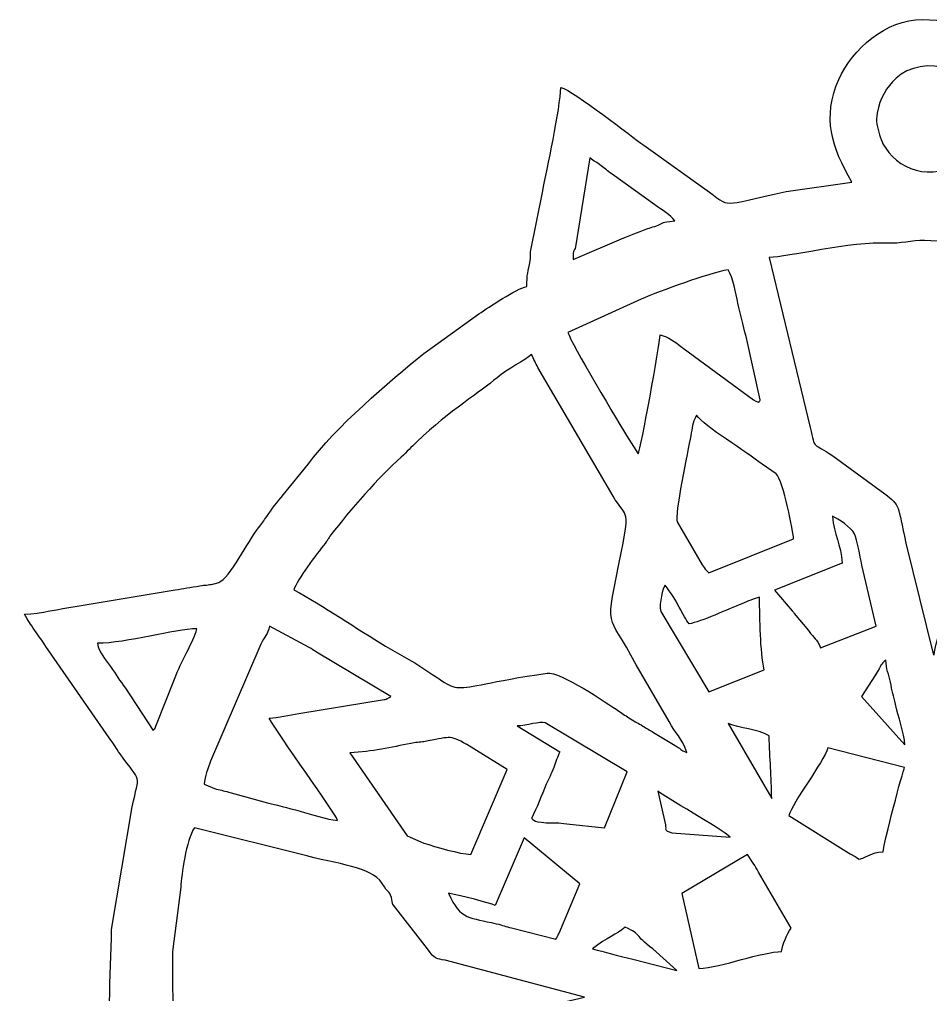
# Model space of a CAD drawing. Header units: millimetres. Extents: x -101 to 99, y -101 to 103.
# Drawn here: x 4.52 to 28.09, y 76.53 to 101.74 of the extents above; entities that cross this region are included whole.
import ezdxf

# ---------------------------------------------------------------- set-up
doc = ezdxf.new("R2010")
doc.units = ezdxf.units.MM
doc.header["$MEASUREMENT"] = 0
doc.layers.add('layer 1', color=7, linetype='Continuous')

msp = doc.modelspace()

# ---------------------------------------------------------------- linework, layer by layer
at = {"layer": 'layer 1'}
for points, knots in [([(49.3329, 69.6046), (49.2068, 69.7942), (49.063, 69.9256), (48.9628, 70.1201), (48.9628, 70.1201), (48.7252, 70.581), (48.4967, 70.5656), (48.672, 71.2179), (48.672, 71.2179), (48.9985, 72.4329), (49.1935, 73.6604), (49.2788, 74.9419), (49.2788, 74.9419), (49.2979, 75.2294), (49.2631, 75.5395), (49.2727, 75.8262), (49.2727, 75.8262), (49.282, 76.1036), (49.3384, 76.2111), (49.3382, 76.577), (49.3382, 76.577), (49.3382, 76.7209), (49.2752, 76.829), (49.2743, 77.0768), (49.2743, 77.0768), (49.2721, 77.6179), (49.2777, 78.1918), (49.1836, 78.7434), (49.1836, 78.7434), (49.1836, 78.7434), (48.6488, 81.6605), (48.6488, 81.6605), (48.6488, 81.6605), (49.1279, 82.3792), (49.6929, 83.057), (50.1663, 83.7835), (50.1663, 83.7835), (50.1663, 83.7835), (51.6617, 85.8653), (51.6617, 85.8653), (51.6617, 85.8653), (51.3902, 86.0437), (50.9704, 86.0581), (50.6489, 86.1096), (50.6489, 86.1096), (50.3084, 86.1642), (49.9095, 86.2347), (49.5848, 86.3007), (49.5848, 86.3007), (48.9134, 86.4373), (48.1897, 86.5359), (47.5111, 86.6775), (47.5111, 86.6775), (47.2407, 86.734), (46.8072, 86.7212), (46.5782, 86.8692), (46.5782, 86.8692), (46.5782, 86.8692), (45.8753, 87.9878), (45.8753, 87.9878), (45.8753, 87.9878), (45.7832, 88.1618), (45.7331, 88.2373), (45.6278, 88.3681), (45.6278, 88.3681), (45.1637, 88.9439), (45.2702, 88.8211), (45.289, 88.9786), (45.289, 88.9786), (45.2911, 88.9959), (45.3113, 88.9945), (45.3217, 89.0033), (45.3217, 89.0033), (45.0565, 89.0127), (45.1817, 88.9744), (45.0416, 89.1621), (45.0416, 89.1621), (45.0416, 89.1621), (43.454, 91.0277), (43.454, 91.0277), (43.454, 91.0277), (43.454, 91.0277), (38.8572, 94.6517), (38.8572, 94.6517), (38.8572, 94.6517), (38.9656, 94.9691), (38.829, 94.8211), (38.7985, 95.158), (38.7985, 95.158), (38.6872, 96.3902), (38.2451, 98.4827), (38.0541, 99.7979), (38.0541, 99.7979), (37.7736, 99.7102), (34.1701, 97.2032), (33.7737, 96.848), (33.7737, 96.848), (33.7737, 96.848), (30.0711, 97.5386), (30.0711, 97.5386), (30.0711, 97.5386), (30.6686, 98.4358), (30.87, 99.3492), (30.3448, 100.3861), (30.3448, 100.3861), (29.863, 101.3375), (28.8791, 101.7442), (27.8743, 101.7435), (27.8743, 101.7435), (26.9339, 101.7428), (26.0669, 100.9784), (25.7184, 100.1958), (25.7184, 100.1958), (25.2817, 99.2152), (25.54, 98.437), (26.0533, 97.5396), (26.0533, 97.5396), (26.0533, 97.5396), (24.3546, 97.2935), (24.3546, 97.2935), (24.3546, 97.2935), (22.553, 96.9199), (22.9925, 96.8451), (22.2499, 97.3681), (22.2499, 97.3681), (22.2499, 97.3681), (20.6712, 98.4925), (20.6712, 98.4925), (20.6712, 98.4925), (20.3647, 98.7067), (18.877, 99.8893), (18.5229, 99.9894), (18.5229, 99.9894), (18.5187, 99.4548), (18.159, 97.8277), (18.0568, 97.3144), (18.0568, 97.3144), (18.0568, 97.3144), (17.7431, 95.7366), (17.7431, 95.7366), (17.7431, 95.7366), (17.7356, 95.6062), (17.7594, 95.6784), (17.7305, 95.5066), (17.7305, 95.5066), (17.6847, 95.2348), (17.6454, 95.1434), (17.6428, 94.8417), (17.6428, 94.8417), (17.366, 94.7773), (16.6733, 94.3134), (16.4087, 94.13), (16.4087, 94.13), (16.4087, 94.13), (14.9833, 93.104), (14.9833, 93.104), (14.9833, 93.104), (14.0991, 92.4116), (12.6647, 91.1556), (11.9975, 90.258), (11.9975, 90.258), (11.9975, 90.258), (11.3502, 89.4606), (11.3502, 89.4606), (11.3502, 89.4606), (11.1776, 89.2437), (11.0587, 89.1054), (10.9157, 88.8907), (10.9157, 88.8907), (10.8381, 88.7743), (10.7956, 88.7158), (10.7042, 88.5992), (10.7042, 88.5992), (10.4338, 88.2542), (9.962, 87.2925), (9.6744, 87.1874), (9.6744, 87.1874), (9.6445, 87.1765), (9.5381, 87.1473), (9.5259, 87.1447), (9.5259, 87.1447), (9.4026, 87.1185), (9.3156, 87.1204), (9.1888, 87.1007), (9.1888, 87.1007), (8.9358, 87.0614), (8.7575, 87.0255), (8.5451, 86.9948), (8.5451, 86.9948), (8.5451, 86.9948), (5.9595, 86.5678), (5.9595, 86.5678), (5.9595, 86.5678), (5.5417, 86.5073), (5.0763, 86.3773), (4.6534, 86.3674), (4.6534, 86.3674), (4.7485, 86.1789), (4.8004, 86.1263), (4.9182, 85.9453), (4.9182, 85.9453), (5.0363, 85.7638), (5.0908, 85.7173), (5.2022, 85.5333), (5.2022, 85.5333), (5.2022, 85.5333), (6.8437, 83.165), (6.8437, 83.165), (6.8437, 83.165), (6.9583, 83.0177), (7.0068, 82.9132), (7.1239, 82.7512), (7.1239, 82.7512), (7.694, 81.9627), (7.6225, 82.2918), (7.4374, 81.3857), (7.4374, 81.3857), (7.4374, 81.3857), (6.9047, 78.2113), (6.9047, 78.2113), (6.9047, 78.2113), (6.8773, 77.0066), (6.785, 75.6665), (6.914, 74.447), (6.914, 74.447), (6.9483, 74.1232), (6.9751, 74.4873), (6.9754, 74.1921), (6.9754, 74.1921), (6.9767, 73.2167), (7.2694, 72.2912), (7.4552, 71.3419), (7.4552, 71.3419), (7.5136, 71.0439), (7.4471, 71.0237), (7.3117, 70.8429), (7.3117, 70.8429), (6.7333, 70.0708), (6.2371, 69.2603), (5.6375, 68.4991), (5.6375, 68.4991), (5.6375, 68.4991), (4.5203, 66.912), (4.5203, 66.912), (4.5203, 66.912), (4.8175, 66.7044), (5.3125, 66.7089), (5.6416, 66.6435), (5.6416, 66.6435), (5.6416, 66.6435), (9.0405, 66.0276), (9.0405, 66.0276), (9.0405, 66.0276), (9.7634, 65.8796), (9.6551, 65.8669), (9.957, 65.2927), (9.957, 65.2927), (9.957, 65.2927), (10.775, 64.0617), (10.775, 64.0617), (10.775, 64.0617), (10.8499, 63.9561), (10.8424, 63.9713), (10.9112, 63.8812), (10.9112, 63.8812), (11.1179, 63.6107), (11.2785, 63.374), (11.5074, 63.0982), (11.5074, 63.0982), (11.5074, 63.0982), (12.4668, 61.9828), (12.4668, 61.9828), (12.4668, 61.9828), (12.5726, 61.8492), (12.6871, 61.7211), (12.7954, 61.6162), (12.7954, 61.6162), (13.2297, 61.1958), (13.5814, 60.7846), (14.042, 60.4229), (14.042, 60.4229), (14.042, 60.4229), (14.9858, 59.6723), (14.9858, 59.6723), (14.9858, 59.6723), (15.1055, 59.578), (15.2316, 59.4679), (15.36, 59.3592), (15.36, 59.3592), (15.36, 59.3592), (17.1268, 58.1696), (17.1268, 58.1696), (17.1268, 58.1696), (17.237, 58.1044), (17.2854, 58.0065), (17.3196, 57.8032), (17.3196, 57.8032), (17.452, 57.0157), (17.5501, 56.0053), (17.7253, 55.2658), (17.7253, 55.2658), (17.7572, 55.1314), (17.753, 55.0888), (17.7784, 54.9359), (17.7784, 54.9359), (17.8084, 54.7547), (17.8083, 54.7898), (17.8218, 54.574), (17.8218, 54.574), (17.8476, 54.1588), (18.0819, 53.4992), (18.0836, 52.9795), (18.0836, 52.9795), (18.399, 53.0617), (18.5694, 53.2593), (18.8167, 53.439), (18.8167, 53.439), (18.8167, 53.439), (21.1641, 55.0471), (21.1641, 55.0471), (21.1641, 55.0471), (21.4032, 55.2081), (21.6697, 55.442), (21.9325, 55.5658), (21.9325, 55.5658), (22.1755, 55.6802), (22.2897, 55.9558), (22.6129, 55.8706), (22.6129, 55.8706), (22.7572, 55.8325), (22.7604, 55.8146), (22.8701, 55.7872), (22.8701, 55.7872), (22.8701, 55.7872), (26.1393, 55.2225), (26.1393, 55.2225), (26.1393, 55.2225), (26.4266, 55.2464), (26.4915, 55.2148), (26.6912, 55.1874), (26.6912, 55.1874), (27.226, 55.1141), (28.7329, 55.1464), (29.3202, 55.1734), (29.3202, 55.1734), (30.1788, 55.2131), (31.0976, 55.376), (31.938, 55.5052), (31.938, 55.5052), (33.543, 55.752), (33.0172, 56.1126), (34.2214, 55.1844), (34.2214, 55.1844), (34.2214, 55.1844), (36.7485, 53.3733), (36.7485, 53.3733), (36.7485, 53.3733), (37.0148, 53.1787), (37.3126, 52.9163), (37.6143, 52.7912), (37.6143, 52.7912), (37.6143, 52.7912), (38.55, 57.8747), (38.55, 57.8747), (38.55, 57.8747), (38.5573, 57.8793), (38.5704, 57.885), (38.5731, 57.8867), (38.5731, 57.8867), (38.5757, 57.8883), (38.5923, 57.897), (38.5956, 57.8992), (38.5956, 57.8992), (38.599, 57.9014), (38.6139, 57.9106), (38.6177, 57.9134), (38.6177, 57.9134), (38.6177, 57.9134), (38.6641, 57.951), (38.6641, 57.951), (38.6641, 57.951), (38.7201, 57.9968), (38.7126, 58.0047), (38.7934, 58.0567), (38.7934, 58.0567), (39.6155, 58.5865), (40.1397, 58.8596), (40.9853, 59.5186), (40.9853, 59.5186), (41.253, 59.7271), (40.7447, 59.361), (41.0484, 59.5672), (41.0484, 59.5672), (41.0484, 59.5672), (41.1989, 59.6721), (41.1989, 59.6721), (41.1989, 59.6721), (41.4233, 59.903), (41.6662, 60.0228), (41.8969, 60.232), (41.8969, 60.232), (42.7747, 61.0282), (43.6123, 61.8422), (44.371, 62.7767), (44.371, 62.7767), (44.4523, 62.8769), (44.5039, 62.9641), (44.5941, 63.0631), (44.5941, 63.0631), (45.0232, 63.5344), (45.4262, 64.0917), (45.7871, 64.6389), (45.7871, 64.6389), (45.7871, 64.6389), (45.9183, 64.8691), (45.9183, 64.8691), (45.9183, 64.8691), (45.9318, 64.8921), (46.0117, 65.0249), (46.0168, 65.0322), (46.0168, 65.0322), (46.0168, 65.0322), (46.1485, 65.1842), (46.1485, 65.1842), (46.1485, 65.1842), (46.1517, 65.1891), (46.1593, 65.2033), (46.1618, 65.2084), (46.1618, 65.2084), (46.1618, 65.2084), (46.3256, 65.5941), (46.3256, 65.5941), (46.3256, 65.5941), (46.8783, 65.5856), (48.3506, 65.903), (48.8767, 65.9933), (48.8767, 65.9933), (48.8767, 65.9933), (51.4721, 66.4727), (51.4721, 66.4727), (51.4721, 66.4727), (51.4721, 66.4727), (49.6834, 69.0796), (49.6834, 69.0796), (49.6834, 69.0796), (49.6138, 69.1897), (49.5919, 69.2397), (49.5149, 69.3489), (49.5149, 69.3489), (49.5149, 69.3489), (49.3329, 69.6046), (49.3329, 69.6046)], [0, 0, 0, 0, 0.0087719, 0.0087719, 0.0087719, 0.0087719, 0.0175439, 0.0175439, 0.0175439, 0.0175439, 0.0263158, 0.0263158, 0.0263158, 0.0263158, 0.0350877, 0.0350877, 0.0350877, 0.0350877, 0.0438596, 0.0438596, 0.0438596, 0.0438596, 0.0526316, 0.0526316, 0.0526316, 0.0526316, 0.0614035, 0.0614035, 0.0614035, 0.0614035, 0.0701754, 0.0701754, 0.0701754, 0.0701754, 0.0789474, 0.0789474, 0.0789474, 0.0789474, 0.0877193, 0.0877193, 0.0877193, 0.0877193, 0.0964912, 0.0964912, 0.0964912, 0.0964912, 0.1052632, 0.1052632, 0.1052632, 0.1052632, 0.1140351, 0.1140351, 0.1140351, 0.1140351, 0.122807, 0.122807, 0.122807, 0.122807, 0.1315789, 0.1315789, 0.1315789, 0.1315789, 0.1403509, 0.1403509, 0.1403509, 0.1403509, 0.1491228, 0.1491228, 0.1491228, 0.1491228, 0.1578947, 0.1578947, 0.1578947, 0.1578947, 0.1666667, 0.1666667, 0.1666667, 0.1666667, 0.1754386, 0.1754386, 0.1754386, 0.1754386, 0.1842105, 0.1842105, 0.1842105, 0.1842105, 0.1929825, 0.1929825, 0.1929825, 0.1929825, 0.2017544, 0.2017544, 0.2017544, 0.2017544, 0.2105263, 0.2105263, 0.2105263, 0.2105263, 0.2192982, 0.2192982, 0.2192982, 0.2192982, 0.2280702, 0.2280702, 0.2280702, 0.2280702, 0.2368421, 0.2368421, 0.2368421, 0.2368421, 0.245614, 0.245614, 0.245614, 0.245614, 0.254386, 0.254386, 0.254386, 0.254386, 0.2631579, 0.2631579, 0.2631579, 0.2631579, 0.2719298, 0.2719298, 0.2719298, 0.2719298, 0.2807018, 0.2807018, 0.2807018, 0.2807018, 0.2894737, 0.2894737, 0.2894737, 0.2894737, 0.2982456, 0.2982456, 0.2982456, 0.2982456, 0.3070175, 0.3070175, 0.3070175, 0.3070175, 0.3157895, 0.3157895, 0.3157895, 0.3157895, 0.3245614, 0.3245614, 0.3245614, 0.3245614, 0.3333333, 0.3333333, 0.3333333, 0.3333333, 0.3421053, 0.3421053, 0.3421053, 0.3421053, 0.3508772, 0.3508772, 0.3508772, 0.3508772, 0.3596491, 0.3596491, 0.3596491, 0.3596491, 0.3684211, 0.3684211, 0.3684211, 0.3684211, 0.377193, 0.377193, 0.377193, 0.377193, 0.3859649, 0.3859649, 0.3859649, 0.3859649, 0.3947368, 0.3947368, 0.3947368, 0.3947368, 0.4035088, 0.4035088, 0.4035088, 0.4035088, 0.4122807, 0.4122807, 0.4122807, 0.4122807, 0.4210526, 0.4210526, 0.4210526, 0.4210526, 0.4298246, 0.4298246, 0.4298246, 0.4298246, 0.4385965, 0.4385965, 0.4385965, 0.4385965, 0.4473684, 0.4473684, 0.4473684, 0.4473684, 0.4561404, 0.4561404, 0.4561404, 0.4561404, 0.4649123, 0.4649123, 0.4649123, 0.4649123, 0.4736842, 0.4736842, 0.4736842, 0.4736842, 0.4824561, 0.4824561, 0.4824561, 0.4824561, 0.4912281, 0.4912281, 0.4912281, 0.4912281, 0.5, 0.5, 0.5, 0.5, 0.5087719, 0.5087719, 0.5087719, 0.5087719, 0.5175439, 0.5175439, 0.5175439, 0.5175439, 0.5263158, 0.5263158, 0.5263158, 0.5263158, 0.5350877, 0.5350877, 0.5350877, 0.5350877, 0.5438596, 0.5438596, 0.5438596, 0.5438596, 0.5526316, 0.5526316, 0.5526316, 0.5526316, 0.5614035, 0.5614035, 0.5614035, 0.5614035, 0.5701754, 0.5701754, 0.5701754, 0.5701754, 0.5789474, 0.5789474, 0.5789474, 0.5789474, 0.5877193, 0.5877193, 0.5877193, 0.5877193, 0.5964912, 0.5964912, 0.5964912, 0.5964912, 0.6052632, 0.6052632, 0.6052632, 0.6052632, 0.6140351, 0.6140351, 0.6140351, 0.6140351, 0.622807, 0.622807, 0.622807, 0.622807, 0.6315789, 0.6315789, 0.6315789, 0.6315789, 0.6403509, 0.6403509, 0.6403509, 0.6403509, 0.6491228, 0.6491228, 0.6491228, 0.6491228, 0.6578947, 0.6578947, 0.6578947, 0.6578947, 0.6666667, 0.6666667, 0.6666667, 0.6666667, 0.6754386, 0.6754386, 0.6754386, 0.6754386, 0.6842105, 0.6842105, 0.6842105, 0.6842105, 0.6929825, 0.6929825, 0.6929825, 0.6929825, 0.7017544, 0.7017544, 0.7017544, 0.7017544, 0.7105263, 0.7105263, 0.7105263, 0.7105263, 0.7192982, 0.7192982, 0.7192982, 0.7192982, 0.7280702, 0.7280702, 0.7280702, 0.7280702, 0.7368421, 0.7368421, 0.7368421, 0.7368421, 0.745614, 0.745614, 0.745614, 0.745614, 0.754386, 0.754386, 0.754386, 0.754386, 0.7631579, 0.7631579, 0.7631579, 0.7631579, 0.7719298, 0.7719298, 0.7719298, 0.7719298, 0.7807018, 0.7807018, 0.7807018, 0.7807018, 0.7894737, 0.7894737, 0.7894737, 0.7894737, 0.7982456, 0.7982456, 0.7982456, 0.7982456, 0.8070175, 0.8070175, 0.8070175, 0.8070175, 0.8157895, 0.8157895, 0.8157895, 0.8157895, 0.8245614, 0.8245614, 0.8245614, 0.8245614, 0.8333333, 0.8333333, 0.8333333, 0.8333333, 0.8421053, 0.8421053, 0.8421053, 0.8421053, 0.8508772, 0.8508772, 0.8508772, 0.8508772, 0.8596491, 0.8596491, 0.8596491, 0.8596491, 0.8684211, 0.8684211, 0.8684211, 0.8684211, 0.877193, 0.877193, 0.877193, 0.877193, 0.8859649, 0.8859649, 0.8859649, 0.8859649, 0.8947368, 0.8947368, 0.8947368, 0.8947368, 0.9035088, 0.9035088, 0.9035088, 0.9035088, 0.9122807, 0.9122807, 0.9122807, 0.9122807, 0.9210526, 0.9210526, 0.9210526, 0.9210526, 0.9298246, 0.9298246, 0.9298246, 0.9298246, 0.9385965, 0.9385965, 0.9385965, 0.9385965, 0.9473684, 0.9473684, 0.9473684, 0.9473684, 0.9561404, 0.9561404, 0.9561404, 0.9561404, 0.9649123, 0.9649123, 0.9649123, 0.9649123, 0.9736842, 0.9736842, 0.9736842, 0.9736842, 0.9824561, 0.9824561, 0.9824561, 0.9824561, 1, 1, 1, 1]), ([(29.4428, 98.9821), (29.4429, 98.7387), (29.1525, 98.2817), (28.933, 98.1153), (28.933, 98.1153), (28.1105, 97.4918), (27.2011, 97.8812), (26.8608, 98.5317), (26.8608, 98.5317), (26.8345, 98.582), (26.7899, 98.7067), (26.7752, 98.7579), (26.7752, 98.7579), (26.7178, 98.9573), (26.6685, 99.1094), (26.7091, 99.3247), (26.7091, 99.3247), (26.7839, 99.722), (26.9475, 99.9867), (27.1987, 100.223), (27.1987, 100.223), (27.8493, 100.8346), (29.442, 100.656), (29.4428, 98.9821)], [0, 0, 0, 0, 0.1428571, 0.1428571, 0.1428571, 0.1428571, 0.2857143, 0.2857143, 0.2857143, 0.2857143, 0.4285714, 0.4285714, 0.4285714, 0.4285714, 0.5714286, 0.5714286, 0.5714286, 0.5714286, 0.7142857, 0.7142857, 0.7142857, 0.7142857, 1, 1, 1, 1]), ([(18.8414, 95.5347), (18.8426, 95.8495), (18.8743, 95.7136), (18.9095, 95.8638), (18.9095, 95.8638), (18.9095, 95.8638), (19.2768, 98.1657), (19.2768, 98.1657), (19.2768, 98.1657), (19.3936, 98.0715), (19.4483, 98.0555), (19.5722, 97.9594), (19.5722, 97.9594), (19.6723, 97.8817), (19.7314, 97.8301), (19.8542, 97.7411), (19.8542, 97.7411), (19.8542, 97.7411), (20.9553, 96.9559), (20.9553, 96.9559), (20.9553, 96.9559), (21.1605, 96.8104), (21.3539, 96.6998), (21.4729, 96.5344), (21.4729, 96.5344), (21.0813, 96.5022), (21.2438, 96.5049), (20.9812, 96.4027), (20.9812, 96.4027), (20.9751, 96.4004), (20.8412, 96.3573), (20.8366, 96.3557), (20.8366, 96.3557), (20.6296, 96.2832), (20.3419, 96.1802), (20.1546, 96.0954), (20.1546, 96.0954), (20.1546, 96.0954), (18.8414, 95.5347), (18.8414, 95.5347)], [0, 0, 0, 0, 0.0909091, 0.0909091, 0.0909091, 0.0909091, 0.1818182, 0.1818182, 0.1818182, 0.1818182, 0.2727273, 0.2727273, 0.2727273, 0.2727273, 0.3636364, 0.3636364, 0.3636364, 0.3636364, 0.4545455, 0.4545455, 0.4545455, 0.4545455, 0.5454545, 0.5454545, 0.5454545, 0.5454545, 0.6363636, 0.6363636, 0.6363636, 0.6363636, 0.7272727, 0.7272727, 0.7272727, 0.7272727, 0.8181818, 0.8181818, 0.8181818, 0.8181818, 1, 1, 1, 1]), ([(23.9207, 95.5928), (24.351, 95.5927), (26.0604, 96.0082), (26.9876, 95.9599), (26.9876, 95.9599), (27.2954, 95.9439), (27.61, 96.0325), (27.9371, 96.0322), (27.9371, 96.0322), (27.9371, 96.0322), (29.3999, 95.9499), (29.3999, 95.9499), (29.3999, 95.9499), (29.9122, 95.9457), (32.3501, 95.618), (32.5019, 95.4668), (32.5019, 95.4668), (32.5717, 95.3641), (32.5551, 95.4658), (32.5396, 95.325), (32.5396, 95.325), (32.5321, 95.2564), (32.4853, 95.1497), (32.4794, 95.13), (32.4794, 95.13), (32.4794, 95.13), (31.8504, 92.7439), (31.8504, 92.7439), (31.8504, 92.7439), (31.7079, 92.2198), (31.6242, 91.742), (31.4684, 91.2391), (31.4684, 91.2391), (31.4107, 91.0531), (31.4307, 91.0859), (31.3981, 90.9361), (31.3981, 90.9361), (31.328, 90.6133), (31.1018, 90.5641), (30.6829, 90.2739), (30.6829, 90.2739), (30.6829, 90.2739), (29.8318, 89.6811), (29.8318, 89.6811), (29.8318, 89.6811), (29.4633, 89.4416), (29.217, 89.3528), (29.1231, 89.006), (29.1231, 89.006), (29.1231, 89.006), (28.3492, 86.016), (28.3492, 86.016), (28.3492, 86.016), (28.2918, 85.7679), (28.2088, 85.5382), (28.1839, 85.3047), (28.1839, 85.3047), (28.1764, 85.3169), (28.1655, 85.3336), (28.1618, 85.3415), (28.1618, 85.3415), (28.1618, 85.3415), (27.453, 88.2053), (27.453, 88.2053), (27.453, 88.2053), (27.2378, 89.2043), (27.3093, 89.16), (26.9059, 89.4781), (26.9059, 89.4781), (26.9059, 89.4781), (25.5638, 90.4603), (25.5638, 90.4603), (25.5638, 90.4603), (25.0431, 90.8242), (25.1085, 90.5912), (24.9772, 91.1896), (24.9772, 91.1896), (24.9772, 91.1896), (23.9207, 95.5928), (23.9207, 95.5928)], [0, 0, 0, 0, 0.047619, 0.047619, 0.047619, 0.047619, 0.0952381, 0.0952381, 0.0952381, 0.0952381, 0.1428571, 0.1428571, 0.1428571, 0.1428571, 0.1904762, 0.1904762, 0.1904762, 0.1904762, 0.2380952, 0.2380952, 0.2380952, 0.2380952, 0.2857143, 0.2857143, 0.2857143, 0.2857143, 0.3333333, 0.3333333, 0.3333333, 0.3333333, 0.3809524, 0.3809524, 0.3809524, 0.3809524, 0.4285714, 0.4285714, 0.4285714, 0.4285714, 0.4761905, 0.4761905, 0.4761905, 0.4761905, 0.5238095, 0.5238095, 0.5238095, 0.5238095, 0.5714286, 0.5714286, 0.5714286, 0.5714286, 0.6190476, 0.6190476, 0.6190476, 0.6190476, 0.6666667, 0.6666667, 0.6666667, 0.6666667, 0.7142857, 0.7142857, 0.7142857, 0.7142857, 0.7619048, 0.7619048, 0.7619048, 0.7619048, 0.8095238, 0.8095238, 0.8095238, 0.8095238, 0.8571429, 0.8571429, 0.8571429, 0.8571429, 0.9047619, 0.9047619, 0.9047619, 0.9047619, 1, 1, 1, 1]), ([(20.6037, 94.51), (21.1169, 94.7348), (22.3267, 95.1698), (22.8536, 95.2746), (22.8536, 95.2746), (22.9931, 95.0682), (23.0498, 94.6658), (23.1063, 94.4059), (23.1063, 94.4059), (23.17, 94.1127), (23.2446, 93.8597), (23.318, 93.5479), (23.318, 93.5479), (23.318, 93.5479), (23.6847, 91.912), (23.6847, 91.912), (23.6847, 91.912), (23.6847, 91.9182), (23.679, 91.8932), (23.6758, 91.8839), (23.6758, 91.8839), (23.6413, 91.8725), (23.7005, 91.797), (23.5089, 91.9102), (23.5089, 91.9102), (23.5089, 91.9102), (21.692, 93.242), (21.692, 93.242), (21.692, 93.242), (21.6819, 93.2499), (21.6678, 93.2616), (21.6577, 93.2695), (21.6577, 93.2695), (21.4774, 93.4112), (21.3171, 93.5312), (21.0958, 93.5899), (21.0958, 93.5899), (21.0902, 93.3438), (20.5938, 90.6422), (20.5315, 90.5095), (20.5315, 90.5095), (20.5315, 90.5095), (20.2857, 90.8919), (20.2857, 90.8919), (20.2857, 90.8919), (20.0351, 91.2962), (18.7792, 93.3899), (18.7117, 93.6473), (18.7117, 93.6473), (18.7117, 93.6473), (20.6037, 94.51), (20.6037, 94.51)], [0, 0, 0, 0, 0.0714286, 0.0714286, 0.0714286, 0.0714286, 0.1428571, 0.1428571, 0.1428571, 0.1428571, 0.2142857, 0.2142857, 0.2142857, 0.2142857, 0.2857143, 0.2857143, 0.2857143, 0.2857143, 0.3571429, 0.3571429, 0.3571429, 0.3571429, 0.4285714, 0.4285714, 0.4285714, 0.4285714, 0.5, 0.5, 0.5, 0.5, 0.5714286, 0.5714286, 0.5714286, 0.5714286, 0.6428571, 0.6428571, 0.6428571, 0.6428571, 0.7142857, 0.7142857, 0.7142857, 0.7142857, 0.7857143, 0.7857143, 0.7857143, 0.7857143, 0.8571429, 0.8571429, 0.8571429, 0.8571429, 1, 1, 1, 1]), ([(21.7867, 82.7902), (21.5973, 82.8504), (21.6509, 82.874), (21.5267, 82.9438), (21.5267, 82.9438), (21.5267, 82.9438), (20.921, 83.3068), (20.921, 83.3068), (20.921, 83.3068), (20.8249, 83.3679), (20.7454, 83.4115), (20.6487, 83.473), (20.6487, 83.473), (20.5233, 83.5527), (20.4517, 83.5801), (20.33, 83.6565), (20.33, 83.6565), (20.2158, 83.7282), (20.1364, 83.7888), (20.0311, 83.8583), (20.0311, 83.8583), (19.7017, 84.0757), (18.5082, 84.8921), (18.172, 84.8427), (18.172, 84.8427), (15.1695, 84.4009), (16.2954, 84.1636), (14.5949, 85.1974), (14.5949, 85.1974), (14.5949, 85.1974), (13.9914, 85.5422), (13.9914, 85.5422), (13.9914, 85.5422), (13.2609, 85.9743), (12.373, 86.596), (11.6199, 86.995), (11.6199, 86.995), (11.6949, 87.2522), (12.2104, 87.9284), (12.4283, 88.1968), (12.4283, 88.1968), (12.524, 88.3147), (12.4851, 88.2965), (12.5788, 88.4193), (12.5788, 88.4193), (13.0544, 89.0421), (13.83, 89.9219), (14.3965, 90.4286), (14.3965, 90.4286), (14.563, 90.5776), (14.6346, 90.6683), (14.8091, 90.8337), (14.8091, 90.8337), (15.6573, 91.6373), (16.4656, 92.1253), (16.8771, 92.4822), (16.8771, 92.4822), (17.1417, 92.7117), (17.6027, 92.9271), (17.7683, 93.081), (17.7683, 93.081), (17.8281, 92.9596), (17.8705, 92.8588), (17.9354, 92.7481), (17.9354, 92.7481), (17.9354, 92.7481), (19.8793, 89.4195), (19.8793, 89.4195), (19.8793, 89.4195), (20.1943, 88.8621), (20.332, 89.1665), (20.0963, 87.9958), (20.0963, 87.9958), (19.6581, 85.8194), (19.7081, 86.5145), (20.4774, 85.0577), (20.4774, 85.0577), (20.4774, 85.0577), (21.3326, 83.5924), (21.3326, 83.5924), (21.3326, 83.5924), (21.4933, 83.2519), (21.6523, 83.2017), (21.7867, 82.7902)], [0, 0, 0, 0, 0.0454545, 0.0454545, 0.0454545, 0.0454545, 0.0909091, 0.0909091, 0.0909091, 0.0909091, 0.1363636, 0.1363636, 0.1363636, 0.1363636, 0.1818182, 0.1818182, 0.1818182, 0.1818182, 0.2272727, 0.2272727, 0.2272727, 0.2272727, 0.2727273, 0.2727273, 0.2727273, 0.2727273, 0.3181818, 0.3181818, 0.3181818, 0.3181818, 0.3636364, 0.3636364, 0.3636364, 0.3636364, 0.4090909, 0.4090909, 0.4090909, 0.4090909, 0.4545455, 0.4545455, 0.4545455, 0.4545455, 0.5, 0.5, 0.5, 0.5, 0.5454545, 0.5454545, 0.5454545, 0.5454545, 0.5909091, 0.5909091, 0.5909091, 0.5909091, 0.6363636, 0.6363636, 0.6363636, 0.6363636, 0.6818182, 0.6818182, 0.6818182, 0.6818182, 0.7272727, 0.7272727, 0.7272727, 0.7272727, 0.7727273, 0.7727273, 0.7727273, 0.7727273, 0.8181818, 0.8181818, 0.8181818, 0.8181818, 0.8636364, 0.8636364, 0.8636364, 0.8636364, 0.9090909, 0.9090909, 0.9090909, 0.9090909, 1, 1, 1, 1]), ([(22.3515, 87.4343), (22.2689, 87.5159), (22.257, 87.5282), (22.1872, 87.6436), (22.1872, 87.6436), (22.1872, 87.6436), (21.5334, 88.7507), (21.5334, 88.7507), (21.5334, 88.7507), (21.4577, 88.9107), (21.8195, 90.61), (21.8881, 90.9747), (21.8881, 90.9747), (21.9305, 91.2001), (21.9186, 91.2963), (22.0377, 91.5137), (22.0377, 91.5137), (22.2287, 91.2267), (23.3533, 90.5549), (23.7324, 90.2462), (23.7324, 90.2462), (23.7324, 90.2462), (24.0946, 89.9951), (24.0946, 89.9951), (24.0946, 89.9951), (24.2877, 89.8289), (24.5407, 88.4552), (24.5466, 88.3144), (24.5466, 88.3144), (24.5466, 88.3144), (22.3515, 87.4343), (22.3515, 87.4343)], [0, 0, 0, 0, 0.1111111, 0.1111111, 0.1111111, 0.1111111, 0.2222222, 0.2222222, 0.2222222, 0.2222222, 0.3333333, 0.3333333, 0.3333333, 0.3333333, 0.4444444, 0.4444444, 0.4444444, 0.4444444, 0.5555556, 0.5555556, 0.5555556, 0.5555556, 0.6666667, 0.6666667, 0.6666667, 0.6666667, 0.7777778, 0.7777778, 0.7777778, 0.7777778, 1, 1, 1, 1]), ([(24.0524, 86.9887), (24.0524, 86.9887), (25.8033, 87.6854), (25.8033, 87.6854), (25.8033, 87.6854), (25.7793, 88.1699), (25.587, 88.4204), (25.5522, 88.9003), (25.5522, 88.9003), (25.705, 88.8341), (26.0398, 88.6116), (26.122, 88.4449), (26.122, 88.4449), (26.202, 88.2824), (26.2625, 87.8746), (26.3168, 87.6363), (26.3168, 87.6363), (26.3168, 87.6363), (26.6809, 86.0546), (26.6809, 86.0546), (26.6809, 86.0546), (26.6809, 86.0546), (25.247, 85.4974), (25.247, 85.4974), (25.247, 85.4974), (25.1411, 85.7486), (25.0913, 85.7237), (24.9343, 85.9407), (24.9343, 85.9407), (24.9343, 85.9407), (24.5659, 86.3849), (24.5659, 86.3849), (24.5659, 86.3849), (24.5638, 86.3877), (24.5684, 86.3955), (24.509, 86.4545), (24.509, 86.4545), (24.509, 86.4545), (24.0524, 86.9887), (24.0524, 86.9887)], [0, 0, 0, 0, 0.0909091, 0.0909091, 0.0909091, 0.0909091, 0.1818182, 0.1818182, 0.1818182, 0.1818182, 0.2727273, 0.2727273, 0.2727273, 0.2727273, 0.3636364, 0.3636364, 0.3636364, 0.3636364, 0.4545455, 0.4545455, 0.4545455, 0.4545455, 0.5454545, 0.5454545, 0.5454545, 0.5454545, 0.6363636, 0.6363636, 0.6363636, 0.6363636, 0.7272727, 0.7272727, 0.7272727, 0.7272727, 0.8181818, 0.8181818, 0.8181818, 0.8181818, 1, 1, 1, 1]), ([(23.2109, 86.6376), (23.3656, 86.7004), (23.5231, 86.7719), (23.6664, 86.8033), (23.6664, 86.8033), (23.6726, 86.2262), (23.6829, 85.4276), (23.789, 84.924), (23.789, 84.924), (23.789, 84.924), (22.3515, 84.3596), (22.3515, 84.3596), (22.3515, 84.3596), (22.3515, 84.3596), (21.1148, 86.4362), (21.1148, 86.4362), (21.1148, 86.4362), (21.0558, 86.653), (21.1741, 87.0449), (21.2218, 87.1195), (21.2218, 87.1195), (21.5367, 86.7337), (21.6839, 86.3044), (21.8494, 86.1164), (21.8494, 86.1164), (22.1454, 86.1687), (22.8608, 86.4954), (23.2109, 86.6376)], [0, 0, 0, 0, 0.125, 0.125, 0.125, 0.125, 0.25, 0.25, 0.25, 0.25, 0.375, 0.375, 0.375, 0.375, 0.5, 0.5, 0.5, 0.5, 0.625, 0.625, 0.625, 0.625, 0.75, 0.75, 0.75, 0.75, 1, 1, 1, 1]), ([(6.5374, 85.6131), (7.2774, 85.6147), (8.5483, 85.9779), (9.1095, 85.9909), (9.1095, 85.9909), (9.0168, 85.632), (8.6995, 85.1546), (8.533, 84.6871), (8.533, 84.6871), (8.533, 84.6871), (8.0522, 83.4696), (8.0522, 83.4696), (8.0522, 83.4696), (7.966, 83.2944), (8.0494, 83.4507), (7.9799, 83.3555), (7.9799, 83.3555), (7.9799, 83.3555), (7.2608, 84.4535), (7.2608, 84.4535), (7.2608, 84.4535), (7.1068, 84.6561), (7.018, 84.8016), (6.8758, 85.0117), (6.8758, 85.0117), (6.7443, 85.206), (6.5842, 85.3534), (6.5374, 85.6131)], [0, 0, 0, 0, 0.125, 0.125, 0.125, 0.125, 0.25, 0.25, 0.25, 0.25, 0.375, 0.375, 0.375, 0.375, 0.5, 0.5, 0.5, 0.5, 0.625, 0.625, 0.625, 0.625, 0.75, 0.75, 0.75, 0.75, 1, 1, 1, 1]), ([(9.2983, 81.9743), (9.316, 82.1835), (9.3955, 82.3639), (9.463, 82.5622), (9.463, 82.5622), (9.463, 82.5622), (10.7643, 85.5923), (10.7643, 85.5923), (10.7643, 85.5923), (10.865, 85.7887), (10.9415, 85.8448), (10.9921, 86.0534), (10.9921, 86.0534), (10.9921, 86.0534), (12.0142, 85.5067), (12.0142, 85.5067), (12.0142, 85.5067), (12.0892, 85.4652), (12.13, 85.4322), (12.2062, 85.3828), (12.2062, 85.3828), (12.2062, 85.3828), (14.1303, 84.2336), (14.1303, 84.2336), (14.1303, 84.2336), (14.1173, 84.2255), (14.0997, 84.2146), (14.0907, 84.2105), (14.0907, 84.2105), (14.0816, 84.2064), (14.061, 84.1939), (14.0494, 84.1892), (14.0494, 84.1892), (14.0403, 84.1854), (13.9731, 84.1603), (13.9576, 84.1556), (13.9576, 84.1556), (13.9576, 84.1556), (11.7443, 83.7968), (11.7443, 83.7968), (11.7443, 83.7968), (11.5112, 83.7585), (11.2097, 83.6864), (10.9842, 83.6769), (10.9842, 83.6769), (11.2231, 83.2286), (12.676, 81.266), (12.7488, 81.0334), (12.7488, 81.0334), (12.4761, 81.0557), (12.058, 81.1954), (11.786, 81.2701), (11.786, 81.2701), (11.439, 81.3655), (11.1844, 81.4278), (10.842, 81.5105), (10.842, 81.5105), (10.842, 81.5105), (9.9992, 81.745), (9.9992, 81.745), (9.9992, 81.745), (9.812, 81.7963), (9.7669, 81.8101), (9.6064, 81.8431), (9.6064, 81.8431), (9.6064, 81.8431), (9.2983, 81.9743), (9.2983, 81.9743)], [0, 0, 0, 0, 0.0555556, 0.0555556, 0.0555556, 0.0555556, 0.1111111, 0.1111111, 0.1111111, 0.1111111, 0.1666667, 0.1666667, 0.1666667, 0.1666667, 0.2222222, 0.2222222, 0.2222222, 0.2222222, 0.2777778, 0.2777778, 0.2777778, 0.2777778, 0.3333333, 0.3333333, 0.3333333, 0.3333333, 0.3888889, 0.3888889, 0.3888889, 0.3888889, 0.4444444, 0.4444444, 0.4444444, 0.4444444, 0.5, 0.5, 0.5, 0.5, 0.5555556, 0.5555556, 0.5555556, 0.5555556, 0.6111111, 0.6111111, 0.6111111, 0.6111111, 0.6666667, 0.6666667, 0.6666667, 0.6666667, 0.7222222, 0.7222222, 0.7222222, 0.7222222, 0.7777778, 0.7777778, 0.7777778, 0.7777778, 0.8333333, 0.8333333, 0.8333333, 0.8333333, 0.8888889, 0.8888889, 0.8888889, 0.8888889, 1, 1, 1, 1]), ([(27.4286, 82.985), (27.4286, 82.985), (26.3058, 84.2341), (26.3058, 84.2341), (26.3058, 84.2341), (26.3058, 84.2341), (26.6707, 84.798), (26.6707, 84.798), (26.6707, 84.798), (26.8294, 85.0605), (26.7927, 85.0679), (26.9329, 85.175), (26.9329, 85.175), (26.9435, 84.9597), (27.0126, 84.8035), (27.0528, 84.6054), (27.0528, 84.6054), (27.0974, 84.3855), (27.1365, 84.2428), (27.1826, 84.0423), (27.1826, 84.0423), (27.2567, 83.7203), (27.4052, 83.2963), (27.4286, 82.985)], [0, 0, 0, 0, 0.1428571, 0.1428571, 0.1428571, 0.1428571, 0.2857143, 0.2857143, 0.2857143, 0.2857143, 0.4285714, 0.4285714, 0.4285714, 0.4285714, 0.5714286, 0.5714286, 0.5714286, 0.5714286, 0.7142857, 0.7142857, 0.7142857, 0.7142857, 1, 1, 1, 1]), ([(18.1454, 80.974), (17.778, 80.995), (17.7959, 81.0792), (17.7719, 81.0956), (17.7719, 81.0956), (17.9099, 81.3661), (18.0263, 81.6739), (18.1508, 81.9696), (18.1508, 81.9696), (18.2105, 82.1113), (18.282, 82.2305), (18.3451, 82.3995), (18.3451, 82.3995), (18.4033, 82.5554), (18.429, 82.6662), (18.5041, 82.808), (18.5041, 82.808), (18.5041, 82.808), (17.3986, 83.4754), (17.3986, 83.4754), (17.3986, 83.4754), (17.6446, 83.4841), (17.9865, 83.5981), (18.1175, 83.5596), (18.1175, 83.5596), (18.1175, 83.5596), (20.2402, 82.2881), (20.2402, 82.2881), (20.2402, 82.2881), (20.2402, 82.2881), (19.6531, 80.8446), (19.6531, 80.8446), (19.6531, 80.8446), (19.6531, 80.8446), (18.6825, 80.9429), (18.6825, 80.9429), (18.6825, 80.9429), (18.4613, 80.9815), (18.3599, 80.9617), (18.1454, 80.974)], [0, 0, 0, 0, 0.0909091, 0.0909091, 0.0909091, 0.0909091, 0.1818182, 0.1818182, 0.1818182, 0.1818182, 0.2727273, 0.2727273, 0.2727273, 0.2727273, 0.3636364, 0.3636364, 0.3636364, 0.3636364, 0.4545455, 0.4545455, 0.4545455, 0.4545455, 0.5454545, 0.5454545, 0.5454545, 0.5454545, 0.6363636, 0.6363636, 0.6363636, 0.6363636, 0.7272727, 0.7272727, 0.7272727, 0.7272727, 0.8181818, 0.8181818, 0.8181818, 0.8181818, 1, 1, 1, 1]), ([(23.983, 81.5977), (23.983, 81.5977), (22.8536, 83.5433), (22.8536, 83.5433), (22.8536, 83.5433), (23.1579, 83.4059), (23.5999, 83.3979), (23.9156, 83.2246), (23.9156, 83.2246), (23.9323, 82.604), (23.9732, 82.1873), (23.983, 81.5977)], [0, 0, 0, 0, 0.25, 0.25, 0.25, 0.25, 0.5, 0.5, 0.5, 0.5, 1, 1, 1, 1]), ([(13.0712, 82.7821), (13.6449, 82.808), (14.1374, 82.9227), (14.6433, 83.0254), (14.6433, 83.0254), (14.7486, 83.0467), (14.89, 83.0535), (14.9831, 83.0693), (14.9831, 83.0693), (15.6215, 83.1777), (15.6487, 83.2675), (16.0903, 82.9945), (16.0903, 82.9945), (16.0903, 82.9945), (17.142, 82.3503), (17.142, 82.3503), (17.142, 82.3503), (17.142, 82.3503), (16.2008, 80.1545), (16.2008, 80.1545), (16.2008, 80.1545), (15.9104, 80.1617), (15.2796, 80.3522), (14.9821, 80.445), (14.9821, 80.445), (14.9821, 80.445), (14.5532, 80.6374), (14.5532, 80.6374), (14.5532, 80.6374), (14.5532, 80.6374), (13.0712, 82.7821), (13.0712, 82.7821)], [0, 0, 0, 0, 0.1111111, 0.1111111, 0.1111111, 0.1111111, 0.2222222, 0.2222222, 0.2222222, 0.2222222, 0.3333333, 0.3333333, 0.3333333, 0.3333333, 0.4444444, 0.4444444, 0.4444444, 0.4444444, 0.5555556, 0.5555556, 0.5555556, 0.5555556, 0.6666667, 0.6666667, 0.6666667, 0.6666667, 0.7777778, 0.7777778, 0.7777778, 0.7777778, 1, 1, 1, 1]), ([(24.4281, 81.1584), (24.5137, 81.4973), (25.3254, 82.5382), (25.4353, 82.9071), (25.4353, 82.9071), (25.4353, 82.9071), (27.421, 82.3996), (27.421, 82.3996), (27.421, 82.3996), (27.3744, 82.3179), (26.8844, 80.4664), (26.8675, 80.2197), (26.8675, 80.2197), (26.5007, 80.2063), (26.5374, 80.1009), (26.2426, 80.0312), (26.2426, 80.0312), (26.1314, 80.1074), (26.0894, 80.1239), (25.9687, 80.1985), (25.9687, 80.1985), (25.9687, 80.1985), (24.4281, 81.1584), (24.4281, 81.1584)], [0, 0, 0, 0, 0.1428571, 0.1428571, 0.1428571, 0.1428571, 0.2857143, 0.2857143, 0.2857143, 0.2857143, 0.4285714, 0.4285714, 0.4285714, 0.4285714, 0.5714286, 0.5714286, 0.5714286, 0.5714286, 0.7142857, 0.7142857, 0.7142857, 0.7142857, 1, 1, 1, 1]), ([(21.0336, 81.7858), (21.1808, 81.6661), (22.6952, 80.8053), (22.9114, 80.5985), (22.9114, 80.5985), (22.9114, 80.5985), (21.3971, 80.7085), (21.3971, 80.7085), (21.3971, 80.7085), (21.172, 80.7936), (21.2619, 80.7849), (21.2322, 80.9172), (21.2322, 80.9172), (21.2322, 80.9172), (21.0336, 81.7858), (21.0336, 81.7858)], [0, 0, 0, 0, 0.2, 0.2, 0.2, 0.2, 0.4, 0.4, 0.4, 0.4, 0.6, 0.6, 0.6, 0.6, 1, 1, 1, 1]), ([(15.0738, 77.7133), (15.2736, 77.4215), (15.3194, 77.4617), (15.5328, 77.4182), (15.5328, 77.4182), (15.5328, 77.4182), (19.1366, 76.4657), (19.1366, 76.4657), (19.1366, 76.4657), (19.1366, 76.4657), (16.5048, 75.8495), (16.5048, 75.8495), (16.5048, 75.8495), (16.2224, 75.7949), (15.2357, 75.5481), (15.0886, 75.3843), (15.0886, 75.3843), (15.0886, 75.3843), (14.9657, 75.1823), (14.9657, 75.1823), (14.9657, 75.1823), (14.7933, 74.9398), (14.6015, 74.5845), (14.3811, 74.4906), (14.3811, 74.4906), (14.3623, 74.3589), (14.4601, 74.5607), (14.3882, 74.4058), (14.3882, 74.4058), (14.3882, 74.4058), (13.6213, 73.3821), (13.6213, 73.3821), (13.6213, 73.3821), (13.6213, 73.3821), (11.1741, 72.8258), (11.1741, 72.8258), (11.1741, 72.8258), (11.0675, 72.8048), (11.2064, 72.8361), (11.078, 72.7906), (11.078, 72.7906), (11.078, 72.7906), (10.4918, 72.6286), (10.4918, 72.6286), (10.4918, 72.6286), (10.1904, 72.5391), (9.8114, 72.4879), (9.6273, 72.4453), (9.6273, 72.4453), (9.6273, 72.4453), (8.921, 72.2466), (8.921, 72.2466), (8.921, 72.2466), (8.921, 72.2466), (8.6678, 73.7572), (8.6678, 73.7572), (8.6678, 73.7572), (8.4594, 74.4311), (8.4835, 76.6664), (8.483, 77.6439), (8.483, 77.6439), (8.483, 77.6439), (8.6944, 79.3104), (8.6944, 79.3104), (8.6944, 79.3104), (8.7097, 79.6191), (8.8319, 80.5183), (9.0468, 80.8446), (9.0468, 80.8446), (9.0468, 80.8446), (11.9583, 80.1163), (11.9583, 80.1163), (11.9583, 80.1163), (12.9818, 79.8512), (13.6911, 79.8219), (13.9643, 79.3154), (13.9643, 79.3154), (14.0713, 79.1171), (14.0976, 79.2641), (14.1653, 78.9325), (14.1653, 78.9325), (14.181, 78.8555), (14.1634, 78.8969), (14.1928, 78.8442), (14.1928, 78.8442), (14.1928, 78.8442), (15.0738, 77.7133), (15.0738, 77.7133)], [0, 0, 0, 0, 0.0434783, 0.0434783, 0.0434783, 0.0434783, 0.0869565, 0.0869565, 0.0869565, 0.0869565, 0.1304348, 0.1304348, 0.1304348, 0.1304348, 0.173913, 0.173913, 0.173913, 0.173913, 0.2173913, 0.2173913, 0.2173913, 0.2173913, 0.2608696, 0.2608696, 0.2608696, 0.2608696, 0.3043478, 0.3043478, 0.3043478, 0.3043478, 0.3478261, 0.3478261, 0.3478261, 0.3478261, 0.3913043, 0.3913043, 0.3913043, 0.3913043, 0.4347826, 0.4347826, 0.4347826, 0.4347826, 0.4782609, 0.4782609, 0.4782609, 0.4782609, 0.5217391, 0.5217391, 0.5217391, 0.5217391, 0.5652174, 0.5652174, 0.5652174, 0.5652174, 0.6086957, 0.6086957, 0.6086957, 0.6086957, 0.6521739, 0.6521739, 0.6521739, 0.6521739, 0.6956522, 0.6956522, 0.6956522, 0.6956522, 0.7391304, 0.7391304, 0.7391304, 0.7391304, 0.7826087, 0.7826087, 0.7826087, 0.7826087, 0.826087, 0.826087, 0.826087, 0.826087, 0.8695652, 0.8695652, 0.8695652, 0.8695652, 0.9130435, 0.9130435, 0.9130435, 0.9130435, 1, 1, 1, 1]), ([(18.4411, 78.0361), (18.437, 78.0277), (18.4228, 77.9884), (18.4198, 77.9972), (18.4198, 77.9972), (18.4169, 78.0059), (18.4054, 77.9721), (18.3977, 77.9599), (18.3977, 77.9599), (18.3977, 77.9599), (17.2507, 78.2528), (17.2507, 78.2528), (17.2507, 78.2528), (17.0898, 78.2908), (17.0412, 78.3176), (16.8563, 78.3625), (16.8563, 78.3625), (16.1818, 78.5261), (15.9258, 78.4425), (15.6199, 79.1501), (15.6199, 79.1501), (15.9663, 79.086), (16.6704, 78.9022), (16.8287, 78.8363), (16.8287, 78.8363), (16.8287, 78.8363), (17.5818, 80.5831), (17.5818, 80.5831), (17.5818, 80.5831), (17.5818, 80.5831), (19.014, 79.3899), (19.014, 79.3899), (19.014, 79.3899), (19.014, 79.3899), (18.4811, 78.1204), (18.4811, 78.1204), (18.4811, 78.1204), (18.4735, 78.1035), (18.4469, 78.048), (18.4411, 78.0361)], [0, 0, 0, 0, 0.0909091, 0.0909091, 0.0909091, 0.0909091, 0.1818182, 0.1818182, 0.1818182, 0.1818182, 0.2727273, 0.2727273, 0.2727273, 0.2727273, 0.3636364, 0.3636364, 0.3636364, 0.3636364, 0.4545455, 0.4545455, 0.4545455, 0.4545455, 0.5454545, 0.5454545, 0.5454545, 0.5454545, 0.6363636, 0.6363636, 0.6363636, 0.6363636, 0.7272727, 0.7272727, 0.7272727, 0.7272727, 0.8181818, 0.8181818, 0.8181818, 0.8181818, 1, 1, 1, 1]), ([(23.3557, 80.1525), (23.3557, 80.1525), (23.5062, 79.9271), (23.5062, 79.9271), (23.5062, 79.9271), (23.5653, 79.8267), (23.5843, 79.7997), (23.6415, 79.6933), (23.6415, 79.6933), (23.6415, 79.6933), (24.4834, 78.247), (24.4834, 78.247), (24.4834, 78.247), (24.3644, 78.0875), (24.2716, 77.8348), (24.2343, 77.6439), (24.2343, 77.6439), (23.7505, 77.6397), (22.6673, 77.2311), (22.1005, 77.2046), (22.1005, 77.2046), (22.1005, 77.2046), (21.658, 79.1432), (21.658, 79.1432), (21.658, 79.1432), (21.658, 79.1432), (23.3557, 80.1525), (23.3557, 80.1525)], [0, 0, 0, 0, 0.125, 0.125, 0.125, 0.125, 0.25, 0.25, 0.25, 0.25, 0.375, 0.375, 0.375, 0.375, 0.5, 0.5, 0.5, 0.5, 0.625, 0.625, 0.625, 0.625, 0.75, 0.75, 0.75, 0.75, 1, 1, 1, 1]), ([(19.344, 77.7113), (19.7351, 78.0274), (19.959, 78.0725), (20.1922, 78.2715), (20.1922, 78.2715), (20.641, 78.061), (20.401, 78.0894), (20.9101, 77.7093), (20.9101, 77.7093), (20.9101, 77.7093), (21.5298, 77.1477), (21.5298, 77.1477), (21.5298, 77.1477), (21.5298, 77.1477), (20.3923, 77.4433), (20.3923, 77.4433), (20.3923, 77.4433), (19.9693, 77.5482), (19.6734, 77.6269), (19.344, 77.7113)], [0, 0, 0, 0, 0.1666667, 0.1666667, 0.1666667, 0.1666667, 0.3333333, 0.3333333, 0.3333333, 0.3333333, 0.5, 0.5, 0.5, 0.5, 0.6666667, 0.6666667, 0.6666667, 0.6666667, 1, 1, 1, 1])]:
    msp.add_open_spline(points, degree=3, knots=knots, dxfattribs=at)

doc.saveas('drawing.dxf')
